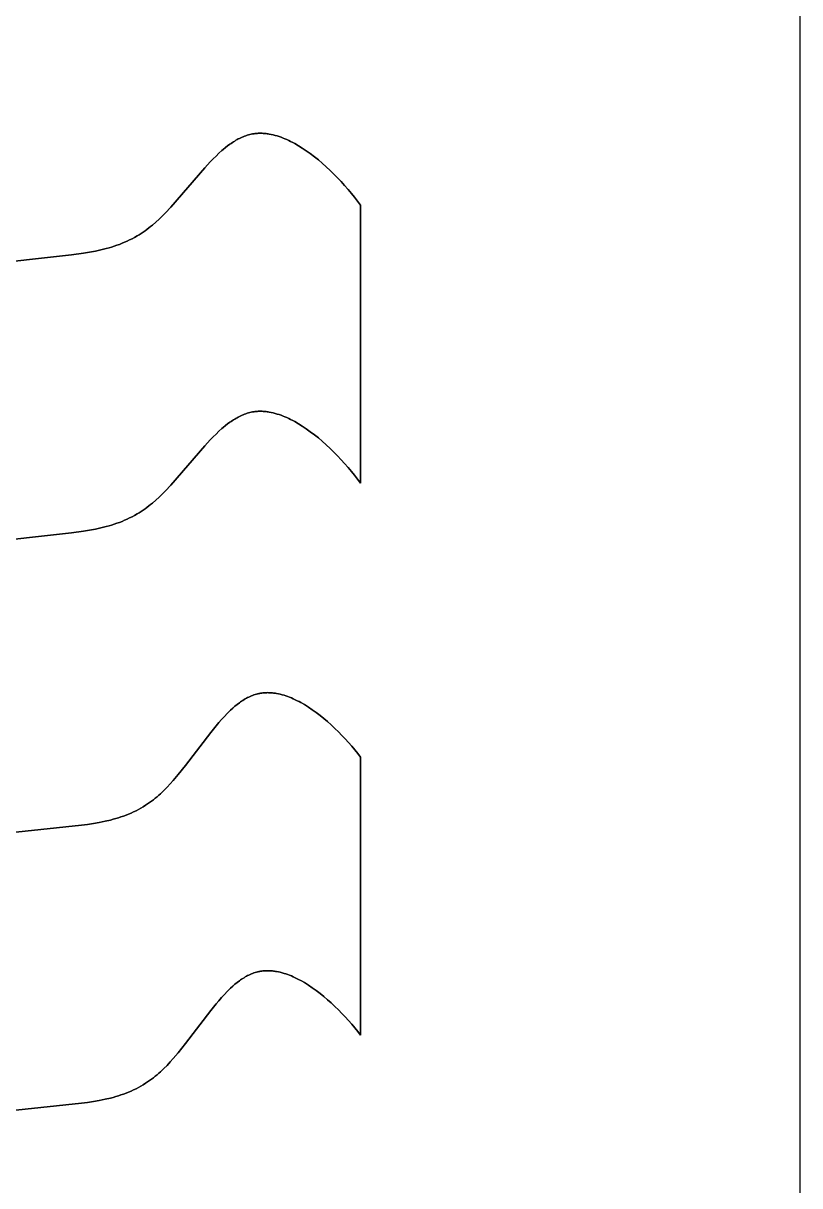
# Model space of a CAD drawing. Header units: feet. Extents: x 0 to 1.5, y 93.18 to 96.08.
# Drawn here: x 1.3125 to 1.5, y 93.8944 to 94.175 of the extents above; entities that cross this region are included whole.
import ezdxf

# ---------------------------------------------------------------- set-up
doc = ezdxf.new("R2010")
doc.units = ezdxf.units.FT
doc.header["$MEASUREMENT"] = 0
doc.layers.add('Default', color=7, linetype='Continuous', true_color=0x000000)

msp = doc.modelspace()

# ---------------------------------------------------------------- linework, layer by layer
at = {"layer": 'Default'}
msp.add_lwpolyline([(0, 96), (1.5, 96), (1.5, 93.33333), (0, 93.33333)], close=True, dxfattribs=at)
for points in [[(1.30169, 94.11661), (1.32419, 94.11907), (1.32709, 94.11946), (1.32853, 94.1197), (1.32994, 94.11997), (1.33126, 94.12027), (1.33256, 94.1206), (1.33321, 94.12078), (1.33384, 94.12097), (1.33448, 94.12118), (1.33511, 94.12139), (1.33573, 94.12162), (1.33636, 94.12187), (1.33697, 94.12212), (1.33758, 94.1224), (1.33819, 94.12268), (1.33879, 94.12298), (1.33938, 94.1233), (1.33997, 94.12364), (1.34047, 94.12394), (1.34097, 94.12425), (1.34145, 94.12457), (1.34193, 94.12491), (1.34238, 94.12524), (1.34282, 94.12557), (1.34326, 94.12592), (1.34369, 94.12627), (1.34451, 94.12699), (1.34532, 94.12773), (1.34611, 94.12849), (1.34688, 94.12926), (1.34815, 94.13061), (1.35632, 94.14007), (1.35766, 94.14153), (1.35835, 94.14224), (1.35905, 94.14294), (1.35976, 94.14361), (1.36048, 94.14426), (1.36078, 94.14452), (1.36132, 94.14496), (1.36186, 94.14539), (1.36242, 94.1458), (1.36271, 94.146), (1.363, 94.1462), (1.36328, 94.14638), (1.36356, 94.14656), (1.36385, 94.14673), (1.36414, 94.14689), (1.36443, 94.14705), (1.36473, 94.1472), (1.36503, 94.14735), (1.36533, 94.14748), (1.36563, 94.14761), (1.36594, 94.14773), (1.36626, 94.14785), (1.36657, 94.14795), (1.36689, 94.14804), (1.36722, 94.14813), (1.36754, 94.1482), (1.36787, 94.14827), (1.36806, 94.1483), (1.36826, 94.14833), (1.36845, 94.14835), (1.36864, 94.14837), (1.36884, 94.14839), (1.36903, 94.14841), (1.36922, 94.14842), (1.36942, 94.14843), (1.36967, 94.14843), (1.36992, 94.14843), (1.37017, 94.14842), (1.37041, 94.14841), (1.37066, 94.14839), (1.37091, 94.14837), (1.37116, 94.14835), (1.3714, 94.14832), (1.37165, 94.14828), (1.37189, 94.14824), (1.37238, 94.14815), (1.37287, 94.14804), (1.37335, 94.14791), (1.37382, 94.14778), (1.3743, 94.14762), (1.37477, 94.14746), (1.37523, 94.14728), (1.37569, 94.1471), (1.37615, 94.1469), (1.3766, 94.14669), (1.37704, 94.14647), (1.37756, 94.14621), (1.37807, 94.14593), (1.37897, 94.14542), (1.37985, 94.14487), (1.38084, 94.14421), (1.38182, 94.14351), (1.38279, 94.14277), (1.38376, 94.14199), (1.38471, 94.14118), (1.38566, 94.14034), (1.38658, 94.13947), (1.38749, 94.13859), (1.38839, 94.13768), (1.38926, 94.13676), (1.39011, 94.13582), (1.39093, 94.13488), (1.39173, 94.13393), (1.3925, 94.13298), (1.39324, 94.13203), (1.39395, 94.13109)], [(1.39395, 94.13109), (1.39324, 94.13203), (1.3925, 94.13298), (1.39173, 94.13393), (1.39093, 94.13488), (1.39011, 94.13582), (1.38926, 94.13676), (1.38839, 94.13768), (1.38749, 94.13859), (1.38658, 94.13947), (1.38566, 94.14034), (1.38471, 94.14118), (1.38376, 94.14199), (1.38279, 94.14277), (1.38182, 94.14351), (1.38084, 94.14421), (1.37985, 94.14487), (1.37897, 94.14542), (1.37807, 94.14593), (1.37756, 94.14621), (1.37704, 94.14647), (1.3766, 94.14669), (1.37615, 94.1469), (1.37569, 94.1471), (1.37523, 94.14728), (1.37477, 94.14746), (1.3743, 94.14762), (1.37382, 94.14778), (1.37335, 94.14791), (1.37287, 94.14804), (1.37238, 94.14815), (1.37189, 94.14824), (1.37165, 94.14828), (1.3714, 94.14832), (1.37116, 94.14835), (1.37091, 94.14837), (1.37066, 94.14839), (1.37041, 94.14841), (1.37017, 94.14842), (1.36992, 94.14843), (1.36967, 94.14843), (1.36942, 94.14843), (1.36922, 94.14842), (1.36903, 94.14841), (1.36884, 94.14839), (1.36864, 94.14837), (1.36845, 94.14835), (1.36826, 94.14833), (1.36806, 94.1483), (1.36787, 94.14827), (1.36754, 94.1482), (1.36722, 94.14813), (1.36689, 94.14804), (1.36657, 94.14795), (1.36626, 94.14785), (1.36594, 94.14773), (1.36563, 94.14761), (1.36533, 94.14748), (1.36503, 94.14735), (1.36473, 94.1472), (1.36443, 94.14705), (1.36414, 94.14689), (1.36385, 94.14673), (1.36356, 94.14656), (1.36328, 94.14638), (1.363, 94.1462), (1.36271, 94.146), (1.36242, 94.1458), (1.36186, 94.14539), (1.36132, 94.14496), (1.36078, 94.14452), (1.36048, 94.14426), (1.35976, 94.14361), (1.35905, 94.14294), (1.35835, 94.14224), (1.35766, 94.14153), (1.35632, 94.14007), (1.34815, 94.13061), (1.34688, 94.12926), (1.34611, 94.12849), (1.34532, 94.12773), (1.34451, 94.12699), (1.34369, 94.12627), (1.34326, 94.12592), (1.34282, 94.12557), (1.34238, 94.12524), (1.34193, 94.12491), (1.34145, 94.12457), (1.34097, 94.12425), (1.34047, 94.12394), (1.33997, 94.12364), (1.33938, 94.1233), (1.33879, 94.12298), (1.33819, 94.12268), (1.33758, 94.1224), (1.33697, 94.12212), (1.33636, 94.12187), (1.33573, 94.12162), (1.33511, 94.12139), (1.33448, 94.12118), (1.33384, 94.12097), (1.33321, 94.12078), (1.33256, 94.1206), (1.33126, 94.12027), (1.32994, 94.11997), (1.32853, 94.1197), (1.32709, 94.11946), (1.32419, 94.11907), (1.30169, 94.11661)], [(1.39395, 94.06397), (1.39395, 94.13109)], [(1.39395, 94.13109), (1.39395, 94.06397)], [(1.30169, 94.04949), (1.32419, 94.05196), (1.32709, 94.05235), (1.32853, 94.05259), (1.32994, 94.05286), (1.33126, 94.05315), (1.33256, 94.05349), (1.33321, 94.05367), (1.33384, 94.05386), (1.33448, 94.05406), (1.33511, 94.05428), (1.33573, 94.05451), (1.33636, 94.05475), (1.33697, 94.05501), (1.33758, 94.05528), (1.33819, 94.05557), (1.33879, 94.05587), (1.33938, 94.05619), (1.33997, 94.05653), (1.34047, 94.05683), (1.34097, 94.05714), (1.34145, 94.05746), (1.34193, 94.0578), (1.34238, 94.05812), (1.34282, 94.05846), (1.34326, 94.05881), (1.34369, 94.05916), (1.34451, 94.05987), (1.34532, 94.06061), (1.34611, 94.06137), (1.34688, 94.06215), (1.34815, 94.0635), (1.35632, 94.07296), (1.35766, 94.07441), (1.35835, 94.07513), (1.35905, 94.07583), (1.35976, 94.0765), (1.36048, 94.07714), (1.36078, 94.0774), (1.36132, 94.07785), (1.36186, 94.07828), (1.36242, 94.07869), (1.36271, 94.07889), (1.363, 94.07909), (1.36328, 94.07927), (1.36356, 94.07944), (1.36385, 94.07961), (1.36414, 94.07978), (1.36443, 94.07994), (1.36473, 94.08009), (1.36503, 94.08023), (1.36533, 94.08037), (1.36563, 94.0805), (1.36594, 94.08062), (1.36626, 94.08073), (1.36657, 94.08084), (1.36689, 94.08093), (1.36722, 94.08102), (1.36754, 94.08109), (1.36787, 94.08115), (1.36806, 94.08119), (1.36826, 94.08122), (1.36845, 94.08124), (1.36864, 94.08126), (1.36884, 94.08128), (1.36903, 94.08129), (1.36922, 94.08131), (1.36942, 94.08131), (1.36967, 94.08132), (1.36992, 94.08132), (1.37017, 94.08131), (1.37041, 94.0813), (1.37066, 94.08128), (1.37091, 94.08126), (1.37116, 94.08123), (1.3714, 94.0812), (1.37165, 94.08117), (1.37189, 94.08113), (1.37238, 94.08104), (1.37287, 94.08093), (1.37335, 94.0808), (1.37382, 94.08066), (1.3743, 94.08051), (1.37477, 94.08035), (1.37523, 94.08017), (1.37569, 94.07998), (1.37615, 94.07979), (1.3766, 94.07958), (1.37704, 94.07936), (1.37756, 94.0791), (1.37807, 94.07882), (1.37897, 94.0783), (1.37985, 94.07776), (1.38084, 94.0771), (1.38182, 94.0764), (1.38279, 94.07565), (1.38376, 94.07488), (1.38471, 94.07407), (1.38566, 94.07323), (1.38658, 94.07236), (1.38749, 94.07147), (1.38839, 94.07057), (1.38926, 94.06964), (1.39011, 94.06871), (1.39093, 94.06777), (1.39173, 94.06682), (1.3925, 94.06587), (1.39324, 94.06492), (1.39395, 94.06397)], [(1.39395, 94.06397), (1.39324, 94.06492), (1.3925, 94.06587), (1.39173, 94.06682), (1.39093, 94.06777), (1.39011, 94.06871), (1.38926, 94.06964), (1.38839, 94.07057), (1.38749, 94.07147), (1.38658, 94.07236), (1.38566, 94.07323), (1.38471, 94.07407), (1.38376, 94.07488), (1.38279, 94.07565), (1.38182, 94.0764), (1.38084, 94.0771), (1.37985, 94.07776), (1.37897, 94.0783), (1.37807, 94.07882), (1.37756, 94.0791), (1.37704, 94.07936), (1.3766, 94.07958), (1.37615, 94.07979), (1.37569, 94.07998), (1.37523, 94.08017), (1.37477, 94.08035), (1.3743, 94.08051), (1.37382, 94.08066), (1.37335, 94.0808), (1.37287, 94.08093), (1.37238, 94.08104), (1.37189, 94.08113), (1.37165, 94.08117), (1.3714, 94.0812), (1.37116, 94.08123), (1.37091, 94.08126), (1.37066, 94.08128), (1.37041, 94.0813), (1.37017, 94.08131), (1.36992, 94.08132), (1.36967, 94.08132), (1.36942, 94.08131), (1.36922, 94.08131), (1.36903, 94.08129), (1.36884, 94.08128), (1.36864, 94.08126), (1.36845, 94.08124), (1.36826, 94.08122), (1.36806, 94.08119), (1.36787, 94.08115), (1.36754, 94.08109), (1.36722, 94.08102), (1.36689, 94.08093), (1.36657, 94.08084), (1.36626, 94.08073), (1.36594, 94.08062), (1.36563, 94.0805), (1.36533, 94.08037), (1.36503, 94.08023), (1.36473, 94.08009), (1.36443, 94.07994), (1.36414, 94.07978), (1.36385, 94.07961), (1.36356, 94.07944), (1.36328, 94.07927), (1.363, 94.07909), (1.36271, 94.07889), (1.36242, 94.07869), (1.36186, 94.07828), (1.36132, 94.07785), (1.36078, 94.0774), (1.36048, 94.07714), (1.35976, 94.0765), (1.35905, 94.07583), (1.35835, 94.07513), (1.35766, 94.07441), (1.35632, 94.07296), (1.34815, 94.0635), (1.34688, 94.06215), (1.34611, 94.06137), (1.34532, 94.06061), (1.34451, 94.05987), (1.34369, 94.05916), (1.34326, 94.05881), (1.34282, 94.05846), (1.34238, 94.05812), (1.34193, 94.0578), (1.34145, 94.05746), (1.34097, 94.05714), (1.34047, 94.05683), (1.33997, 94.05653), (1.33938, 94.05619), (1.33879, 94.05587), (1.33819, 94.05557), (1.33758, 94.05528), (1.33697, 94.05501), (1.33636, 94.05475), (1.33573, 94.05451), (1.33511, 94.05428), (1.33448, 94.05406), (1.33384, 94.05386), (1.33321, 94.05367), (1.33256, 94.05349), (1.33126, 94.05315), (1.32994, 94.05286), (1.32853, 94.05259), (1.32709, 94.05235), (1.32419, 94.05196), (1.30169, 94.04949)], [(1.30696, 93.97936), (1.32659, 93.98142), (1.32802, 93.98161), (1.32945, 93.98182), (1.33087, 93.98207), (1.33227, 93.98235), (1.33357, 93.98266), (1.33421, 93.98283), (1.33484, 93.98301), (1.33547, 93.9832), (1.3361, 93.9834), (1.33672, 93.98362), (1.33733, 93.98384), (1.33794, 93.98409), (1.33855, 93.98434), (1.33914, 93.98462), (1.33974, 93.9849), (1.34032, 93.9852), (1.3409, 93.98552), (1.34148, 93.98586), (1.34205, 93.98621), (1.34254, 93.98653), (1.34301, 93.98686), (1.34348, 93.98721), (1.34395, 93.98756), (1.34438, 93.98791), (1.34481, 93.98826), (1.34523, 93.98863), (1.34564, 93.989), (1.34644, 93.98977), (1.34722, 93.99055), (1.34798, 93.99136), (1.34872, 93.99218), (1.34994, 93.99362), (1.35169, 93.99579), (1.35778, 94.00379), (1.35906, 94.00538), (1.35972, 94.00616), (1.36039, 94.00693), (1.36107, 94.00767), (1.36176, 94.00838), (1.36204, 94.00867), (1.36256, 94.00917), (1.36308, 94.00965), (1.36362, 94.01011), (1.36417, 94.01056), (1.3647, 94.01096), (1.36497, 94.01116), (1.36524, 94.01135), (1.36552, 94.01153), (1.36581, 94.01171), (1.36609, 94.01188), (1.36638, 94.01204), (1.36668, 94.0122), (1.36698, 94.01235), (1.36728, 94.01249), (1.36758, 94.01262), (1.36789, 94.01274), (1.36821, 94.01286), (1.36852, 94.01296), (1.36885, 94.01305), (1.36903, 94.0131), (1.36921, 94.01314), (1.3694, 94.01318), (1.36959, 94.01322), (1.36977, 94.01325), (1.36996, 94.01328), (1.37015, 94.01331), (1.37034, 94.01333), (1.37057, 94.01336), (1.37081, 94.01337), (1.37105, 94.01339), (1.37128, 94.01339), (1.37152, 94.0134), (1.37176, 94.01339), (1.37199, 94.01339), (1.37223, 94.01337), (1.37246, 94.01336), (1.3727, 94.01334), (1.37293, 94.01331), (1.37317, 94.01328), (1.3734, 94.01325), (1.37364, 94.01321), (1.3741, 94.01312), (1.37456, 94.01301), (1.37502, 94.01289), (1.37547, 94.01276), (1.37593, 94.01262), (1.37637, 94.01246), (1.37682, 94.0123), (1.37725, 94.01212), (1.37769, 94.01193), (1.37819, 94.0117), (1.37868, 94.01146), (1.37911, 94.01124), (1.37955, 94.011), (1.3804, 94.01052), (1.38087, 94.01023), (1.38135, 94.00993), (1.38229, 94.00929), (1.38323, 94.00862), (1.38416, 94.00791), (1.38508, 94.00717), (1.38599, 94.0064), (1.38688, 94.0056), (1.38776, 94.00478), (1.38861, 94.00394), (1.38945, 94.00309), (1.39027, 94.00222), (1.39106, 94.00134), (1.39182, 94.00046), (1.39256, 93.99957), (1.39327, 93.99868), (1.39395, 93.9978)], [(1.39395, 93.9978), (1.39327, 93.99868), (1.39256, 93.99957), (1.39182, 94.00046), (1.39106, 94.00134), (1.39027, 94.00222), (1.38945, 94.00309), (1.38861, 94.00394), (1.38776, 94.00478), (1.38688, 94.0056), (1.38599, 94.0064), (1.38508, 94.00717), (1.38416, 94.00791), (1.38323, 94.00862), (1.38229, 94.00929), (1.38135, 94.00993), (1.38087, 94.01023), (1.3804, 94.01052), (1.37955, 94.011), (1.37911, 94.01124), (1.37868, 94.01146), (1.37819, 94.0117), (1.37769, 94.01193), (1.37725, 94.01212), (1.37682, 94.0123), (1.37637, 94.01246), (1.37593, 94.01262), (1.37547, 94.01276), (1.37502, 94.01289), (1.37456, 94.01301), (1.3741, 94.01312), (1.37364, 94.01321), (1.3734, 94.01325), (1.37317, 94.01328), (1.37293, 94.01331), (1.3727, 94.01334), (1.37246, 94.01336), (1.37223, 94.01337), (1.37199, 94.01339), (1.37176, 94.01339), (1.37152, 94.0134), (1.37128, 94.01339), (1.37105, 94.01339), (1.37081, 94.01337), (1.37057, 94.01336), (1.37034, 94.01333), (1.37015, 94.01331), (1.36996, 94.01328), (1.36977, 94.01325), (1.36959, 94.01322), (1.3694, 94.01318), (1.36921, 94.01314), (1.36903, 94.0131), (1.36885, 94.01305), (1.36852, 94.01296), (1.36821, 94.01286), (1.36789, 94.01274), (1.36758, 94.01262), (1.36728, 94.01249), (1.36698, 94.01235), (1.36668, 94.0122), (1.36638, 94.01204), (1.36609, 94.01188), (1.36581, 94.01171), (1.36552, 94.01153), (1.36524, 94.01135), (1.36497, 94.01116), (1.3647, 94.01096), (1.36417, 94.01056), (1.36362, 94.01011), (1.36308, 94.00965), (1.36256, 94.00917), (1.36204, 94.00867), (1.36176, 94.00838), (1.36107, 94.00767), (1.36039, 94.00693), (1.35972, 94.00616), (1.35906, 94.00538), (1.35778, 94.00379), (1.35169, 93.99579), (1.34994, 93.99362), (1.34872, 93.99218), (1.34798, 93.99136), (1.34722, 93.99055), (1.34644, 93.98977), (1.34564, 93.989), (1.34523, 93.98863), (1.34481, 93.98826), (1.34438, 93.98791), (1.34395, 93.98756), (1.34348, 93.98721), (1.34301, 93.98686), (1.34254, 93.98653), (1.34205, 93.98621), (1.34148, 93.98586), (1.3409, 93.98552), (1.34032, 93.9852), (1.33974, 93.9849), (1.33914, 93.98462), (1.33855, 93.98434), (1.33794, 93.98409), (1.33733, 93.98384), (1.33672, 93.98362), (1.3361, 93.9834), (1.33547, 93.9832), (1.33484, 93.98301), (1.33421, 93.98283), (1.33357, 93.98266), (1.33227, 93.98235), (1.33087, 93.98207), (1.32945, 93.98182), (1.32802, 93.98161), (1.32659, 93.98142), (1.30696, 93.97936)], [(1.39395, 93.93069), (1.39395, 93.9978)], [(1.39395, 93.9978), (1.39395, 93.93069)], [(1.30696, 93.91225), (1.32659, 93.91431), (1.32802, 93.9145), (1.32945, 93.91471), (1.33087, 93.91496), (1.33227, 93.91524), (1.33357, 93.91555), (1.33421, 93.91571), (1.33484, 93.91589), (1.33547, 93.91608), (1.3361, 93.91629), (1.33672, 93.9165), (1.33733, 93.91673), (1.33794, 93.91697), (1.33855, 93.91723), (1.33914, 93.9175), (1.33974, 93.91779), (1.34032, 93.91809), (1.3409, 93.91841), (1.34148, 93.91875), (1.34205, 93.9191), (1.34254, 93.91942), (1.34301, 93.91975), (1.34348, 93.92009), (1.34395, 93.92045), (1.34438, 93.92079), (1.34481, 93.92115), (1.34523, 93.92152), (1.34564, 93.92189), (1.34644, 93.92265), (1.34722, 93.92344), (1.34798, 93.92425), (1.34872, 93.92507), (1.34994, 93.9265), (1.35169, 93.92868), (1.35778, 93.93668), (1.35906, 93.93827), (1.35972, 93.93905), (1.36039, 93.93982), (1.36107, 93.94056), (1.36176, 93.94127), (1.36204, 93.94156), (1.36256, 93.94205), (1.36308, 93.94253), (1.36362, 93.943), (1.36417, 93.94345), (1.3647, 93.94385), (1.36497, 93.94405), (1.36524, 93.94423), (1.36552, 93.94442), (1.36581, 93.94459), (1.36609, 93.94477), (1.36638, 93.94493), (1.36668, 93.94509), (1.36698, 93.94524), (1.36728, 93.94538), (1.36758, 93.94551), (1.36789, 93.94563), (1.36821, 93.94574), (1.36852, 93.94585), (1.36885, 93.94594), (1.36903, 93.94599), (1.36921, 93.94603), (1.3694, 93.94607), (1.36959, 93.94611), (1.36977, 93.94614), (1.36996, 93.94617), (1.37015, 93.9462), (1.37034, 93.94622), (1.37057, 93.94624), (1.37081, 93.94626), (1.37105, 93.94627), (1.37128, 93.94628), (1.37152, 93.94628), (1.37176, 93.94628), (1.37199, 93.94627), (1.37223, 93.94626), (1.37246, 93.94625), (1.3727, 93.94622), (1.37293, 93.9462), (1.37317, 93.94617), (1.3734, 93.94613), (1.37364, 93.94609), (1.3741, 93.946), (1.37456, 93.9459), (1.37502, 93.94578), (1.37547, 93.94565), (1.37593, 93.94551), (1.37637, 93.94535), (1.37682, 93.94518), (1.37725, 93.94501), (1.37769, 93.94482), (1.37819, 93.94459), (1.37868, 93.94435), (1.37911, 93.94412), (1.37955, 93.94389), (1.3804, 93.9434), (1.38087, 93.94312), (1.38135, 93.94282), (1.38229, 93.94218), (1.38323, 93.94151), (1.38416, 93.9408), (1.38508, 93.94006), (1.38599, 93.93929), (1.38688, 93.93849), (1.38776, 93.93767), (1.38861, 93.93683), (1.38945, 93.93597), (1.39027, 93.93511), (1.39106, 93.93423), (1.39182, 93.93334), (1.39256, 93.93246), (1.39327, 93.93157), (1.39395, 93.93069)], [(1.39395, 93.93069), (1.39327, 93.93157), (1.39256, 93.93246), (1.39182, 93.93334), (1.39106, 93.93423), (1.39027, 93.93511), (1.38945, 93.93597), (1.38861, 93.93683), (1.38776, 93.93767), (1.38688, 93.93849), (1.38599, 93.93929), (1.38508, 93.94006), (1.38416, 93.9408), (1.38323, 93.94151), (1.38229, 93.94218), (1.38135, 93.94282), (1.38087, 93.94312), (1.3804, 93.9434), (1.37955, 93.94389), (1.37911, 93.94412), (1.37868, 93.94435), (1.37819, 93.94459), (1.37769, 93.94482), (1.37725, 93.94501), (1.37682, 93.94518), (1.37637, 93.94535), (1.37593, 93.94551), (1.37547, 93.94565), (1.37502, 93.94578), (1.37456, 93.9459), (1.3741, 93.946), (1.37364, 93.94609), (1.3734, 93.94613), (1.37317, 93.94617), (1.37293, 93.9462), (1.3727, 93.94622), (1.37246, 93.94625), (1.37223, 93.94626), (1.37199, 93.94627), (1.37176, 93.94628), (1.37152, 93.94628), (1.37128, 93.94628), (1.37105, 93.94627), (1.37081, 93.94626), (1.37057, 93.94624), (1.37034, 93.94622), (1.37015, 93.9462), (1.36996, 93.94617), (1.36977, 93.94614), (1.36959, 93.94611), (1.3694, 93.94607), (1.36921, 93.94603), (1.36903, 93.94599), (1.36885, 93.94594), (1.36852, 93.94585), (1.36821, 93.94574), (1.36789, 93.94563), (1.36758, 93.94551), (1.36728, 93.94538), (1.36698, 93.94524), (1.36668, 93.94509), (1.36638, 93.94493), (1.36609, 93.94477), (1.36581, 93.94459), (1.36552, 93.94442), (1.36524, 93.94423), (1.36497, 93.94405), (1.3647, 93.94385), (1.36417, 93.94345), (1.36362, 93.943), (1.36308, 93.94253), (1.36256, 93.94205), (1.36204, 93.94156), (1.36176, 93.94127), (1.36107, 93.94056), (1.36039, 93.93982), (1.35972, 93.93905), (1.35906, 93.93827), (1.35778, 93.93668), (1.35169, 93.92868), (1.34994, 93.9265), (1.34872, 93.92507), (1.34798, 93.92425), (1.34722, 93.92344), (1.34644, 93.92265), (1.34564, 93.92189), (1.34523, 93.92152), (1.34481, 93.92115), (1.34438, 93.92079), (1.34395, 93.92045), (1.34348, 93.92009), (1.34301, 93.91975), (1.34254, 93.91942), (1.34205, 93.9191), (1.34148, 93.91875), (1.3409, 93.91841), (1.34032, 93.91809), (1.33974, 93.91779), (1.33914, 93.9175), (1.33855, 93.91723), (1.33794, 93.91697), (1.33733, 93.91673), (1.33672, 93.9165), (1.3361, 93.91629), (1.33547, 93.91608), (1.33484, 93.91589), (1.33421, 93.91571), (1.33357, 93.91555), (1.33227, 93.91524), (1.33087, 93.91496), (1.32945, 93.91471), (1.32802, 93.9145), (1.32659, 93.91431), (1.30696, 93.91225)]]:
    msp.add_lwpolyline(points, dxfattribs=at)
for points in [[(1.39395, 94.13109, 0), (1.39395, 94.13109, 0)], [(1.39395, 94.06397, 0), (1.39395, 94.06397, 0)], [(1.39395, 93.9978, 0), (1.39395, 93.9978, 0)], [(1.39395, 93.93069, 0), (1.39395, 93.93069, 0)]]:
    msp.add_polyline3d(points, close=True, dxfattribs=at)

doc.saveas('drawing.dxf')
